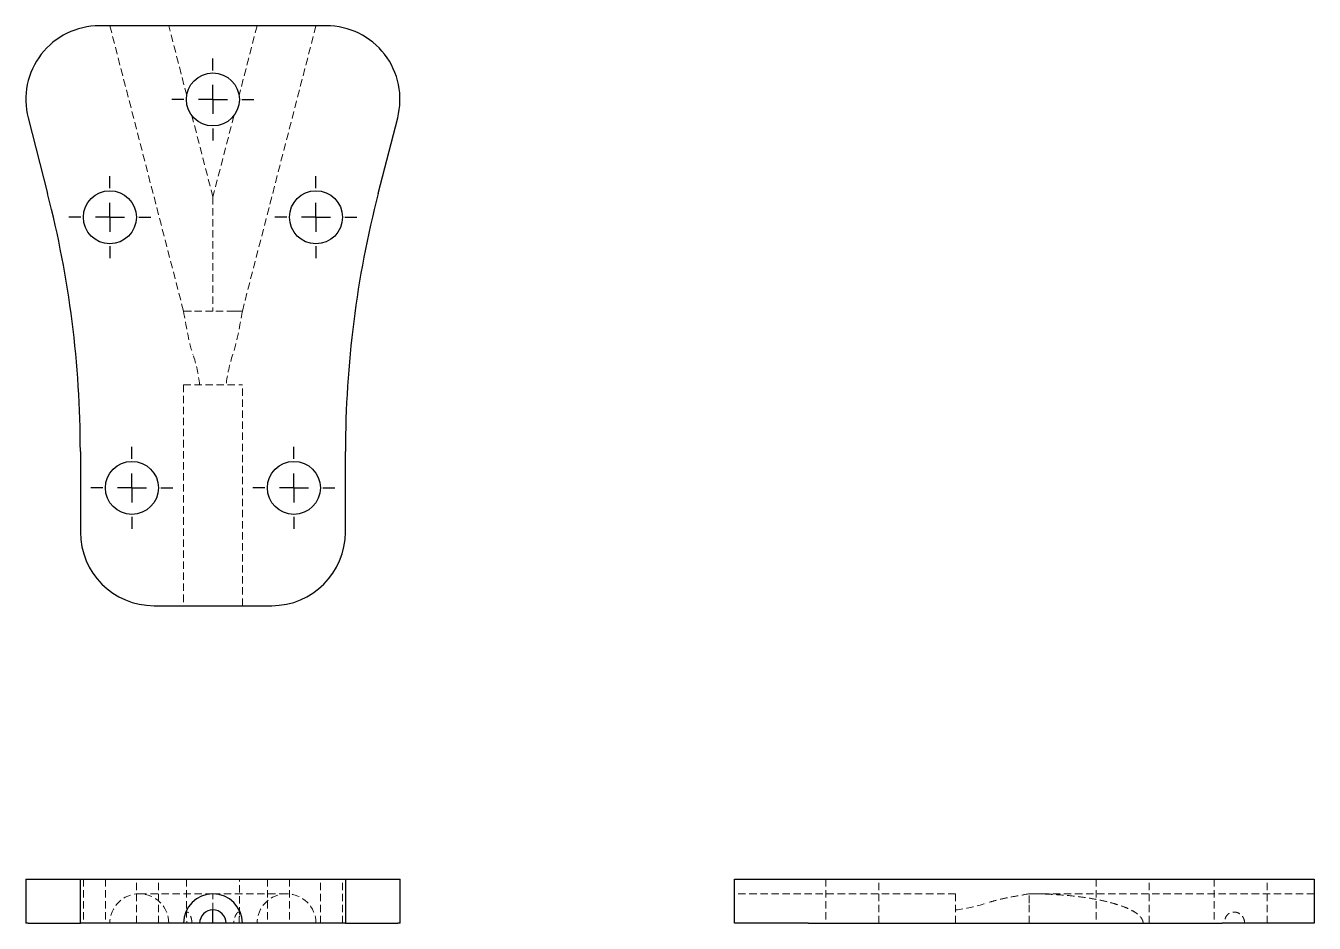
# Model space of a CAD drawing. Header units: millimetres. Extents: x 51 to 273, y 53 to 208.
import ezdxf

# ---------------------------------------------------------------- set-up
doc = ezdxf.new("R2010")
doc.units = ezdxf.units.MM
doc.linetypes.add('HIDDEN', pattern=[1.905, 1.27, -0.635])
doc.layers.add('10', color=7, linetype='Continuous')

# ---------------------------------------------------------------- blocks, each defined once
blk = doc.blocks.new('SW_CENTERMARKSYMBOL_0')
at = {"layer": '10', "color": 0}
for p, q in [((0, 5), (0, 7.07)), ((0, 0), (0, 2.5)), ((-5, 0), (-7.07, 0)), ((0, 0), (-2.5, 0)), ((0, 0), (0, -2.5)), ((0, 0), (2.5, 0)), ((5, 0), (7.07, 0)), ((0, -5), (0, -7.07))]:
    blk.add_line(p, q, dxfattribs=at)
blk = doc.blocks.new('SW_CENTERMARKSYMBOL_1')
at = {"layer": '10', "color": 0}
for p, q in [((0, 5), (0, 7.07)), ((0, 0), (0, 2.5)), ((-5, 0), (-7.07, 0)), ((0, 0), (-2.5, 0)), ((0, 0), (0, -2.5)), ((0, 0), (2.5, 0)), ((5, 0), (7.07, 0)), ((0, -5), (0, -7.07))]:
    blk.add_line(p, q, dxfattribs=at)
blk = doc.blocks.new('SW_CENTERMARKSYMBOL_2')
at = {"layer": '10', "color": 0}
for p, q in [((0, 5), (0, 7.07)), ((0, 0), (0, 2.5)), ((-5, 0), (-7.07, 0)), ((0, 0), (-2.5, 0)), ((0, 0), (0, -2.5)), ((0, 0), (2.5, 0)), ((5, 0), (7.07, 0)), ((0, -5), (0, -7.07))]:
    blk.add_line(p, q, dxfattribs=at)
blk = doc.blocks.new('SW_CENTERMARKSYMBOL_3')
at = {"layer": '10', "color": 0}
for p, q in [((0, 5), (0, 7.07)), ((0, 0), (0, 2.5)), ((-5, 0), (-7.07, 0)), ((0, 0), (-2.5, 0)), ((0, 0), (0, -2.5)), ((0, 0), (2.5, 0)), ((5, 0), (7.07, 0)), ((0, -5), (0, -7.07))]:
    blk.add_line(p, q, dxfattribs=at)
blk = doc.blocks.new('SW_CENTERMARKSYMBOL_4')
at = {"layer": '10', "color": 0}
for p, q in [((0, 5), (0, 7.07)), ((0, 0), (0, 2.5)), ((-5, 0), (-7.07, 0)), ((0, 0), (-2.5, 0)), ((0, 0), (0, -2.5)), ((0, 0), (2.5, 0)), ((5, 0), (7.07, 0)), ((0, -5), (0, -7.07))]:
    blk.add_line(p, q, dxfattribs=at)

msp = doc.modelspace()

# ---------------------------------------------------------------- linework, layer by layer
at = {"color": 7, "linetype": 'Continuous', "lineweight": 25}
for p, q in [((102.58, 208), (63.42, 208)), ((51.12, 192.12), (54.49, 179.06)), ((111.51, 179.06), (114.88, 192.12)), ((60.14, 134.61), (60.14, 120.7)), ((105.86, 120.7), (105.86, 134.61)), ((72.84, 108), (93.16, 108)), ((50.71, 60.87), (50.71, 53.25)), ((50.71, 60.87), (51.12, 60.87)), ((51.12, 60.87), (54.49, 60.87)), ((54.49, 60.87), (60.14, 60.87)), ((60.14, 53.25), (60.14, 60.87)), ((60.14, 60.87), (72.84, 60.87)), ((72.84, 60.87), (93.16, 60.87)), ((93.16, 60.87), (105.86, 60.87)), ((105.86, 60.87), (105.86, 53.25)), ((105.86, 60.87), (111.51, 60.87)), ((111.51, 60.87), (114.88, 60.87)), ((114.88, 60.87), (115.29, 60.87)), ((115.29, 53.25), (115.29, 60.87)), ((173, 53.25), (173, 60.87)), ((173, 60.87), (185.7, 60.87)), ((185.7, 60.87), (199.61, 60.87)), ((199.61, 60.87), (244.06, 60.87)), ((244.06, 60.87), (257.12, 60.87)), ((257.12, 60.87), (273, 60.87)), ((273, 60.87), (273, 53.25)), ((51.12, 53.25), (50.71, 53.25)), ((51.12, 53.25), (54.49, 53.25)), ((54.49, 53.25), (60.14, 53.25)), ((72.84, 53.25), (60.14, 53.25)), ((77.92, 53.25), (72.84, 53.25)), ((80.71, 53.25), (77.92, 53.25)), ((83, 53.25), (80.71, 53.25)), ((85.29, 53.25), (83, 53.25)), ((88.08, 53.25), (85.29, 53.25)), ((93.16, 53.25), (88.08, 53.25)), ((105.86, 53.25), (93.16, 53.25)), ((105.86, 53.25), (111.51, 53.25)), ((111.51, 53.25), (114.88, 53.25)), ((115.29, 53.25), (114.88, 53.25)), ((185.7, 53.25), (173, 53.25)), ((185.7, 53.25), (199.61, 53.25)), ((199.61, 53.25), (244.06, 53.25)), ((244.06, 53.25), (257.12, 53.25)), ((273, 53.25), (257.12, 53.25))]:
    msp.add_line(p, q, dxfattribs=at)
at = {"color": 7, "linetype": 'HIDDEN', "lineweight": 18}
for p, q in [((65.22, 208), (77.92, 158.81)), ((78.48, 195.99), (75.38, 208)), ((90.62, 208), (87.52, 195.99)), ((88.08, 158.81), (100.78, 208)), ((83, 178.48), (79.38, 192.5)), ((86.62, 192.5), (83, 178.48)), ((79.3, 158.81), (77.92, 158.81)), ((86.7, 158.81), (83, 158.81)), ((77.92, 146.1), (77.92, 108)), ((77.92, 146.1), (88.08, 146.1)), ((88.08, 108), (88.08, 146.1)), ((60.65, 60.87), (60.65, 53.25)), ((64.46, 60.87), (64.46, 53.25)), ((69.79, 53.25), (69.79, 60.87)), ((73.6, 53.25), (73.6, 60.87)), ((78.43, 60.87), (78.43, 54.75)), ((87.57, 54.73), (87.57, 60.87)), ((92.4, 60.87), (92.4, 53.25)), ((96.21, 60.87), (96.21, 53.25)), ((101.54, 53.25), (101.54, 60.87)), ((105.35, 53.25), (105.35, 60.87)), ((188.75, 60.87), (188.75, 53.25)), ((197.9, 53.25), (197.9, 60.87)), ((235.4, 60.87), (235.4, 53.25)), ((244.55, 53.25), (244.55, 60.87)), ((255.73, 60.87), (255.73, 53.25)), ((264.87, 53.25), (264.87, 60.87)), ((83, 58.33), (70.3, 58.33)), ((95.7, 58.33), (83, 58.33)), ((211.1, 58.33), (173, 58.33)), ((211.1, 58.33), (211.1, 53.25)), ((223.81, 56.73), (223.81, 58.33)), ((273, 58.33), (223.81, 58.33))]:
    msp.add_line(p, q, dxfattribs=at)
at = {"color": 7, "linetype": 'Continuous', "lineweight": 25}
for centre in [(83, 195.3), (65.22, 174.98), (100.78, 174.98), (69.03, 128.32), (96.97, 128.32)]:
    msp.add_circle(centre, 4.57, dxfattribs=at)
for centre, radius, start, end in [((63.42, 195.3), 12.7, 90, 194.4775), ((102.58, 195.3), 12.7, 345.5225, 90), ((-117.69, 134.61), 177.82, 0, 14.4775), ((283.69, 134.61), 177.82, 165.5225, 180), ((72.84, 120.7), 12.7, 180, 270), ((93.16, 120.7), 12.7, 270, 0), ((83, 53.25), 5.08, 0, 180), ((83, 53.25), 2.29, 0, 180)]:
    msp.add_arc(centre, radius, start, end, dxfattribs=at)
at = {"color": 7, "linetype": 'HIDDEN', "lineweight": 18}
for centre, radius, start, end in [((55.47, 143.29), 25.4, 6.3638, 18.478), ((110.53, 143.29), 25.4, 161.522, 173.6362), ((70.3, 53.25), 5.08, 0, 180), ((95.7, 53.25), 5.08, 0, 180), ((208.29, 80.78), 25.4, 276.3638, 288.478)]:
    msp.add_arc(centre, radius, start, end, dxfattribs=at)
for points, knots in [([(83, 178.48), (83, 178.48), (83, 178.48), (83, 178.47), (83, 178.44), (83, 178.41), (83, 178.37), (83, 178.32), (83, 178.26), (83, 178.19), (83, 178.12), (83, 178.03), (83, 177.83), (83, 177.46), (83, 176.75), (83, 175.74), (83, 174.44), (83, 172.93), (83, 171.22), (83, 169.2), (83, 166.79), (83, 164.72), (83, 163.04), (83, 161.83), (83, 160.4), (83, 159.36), (83, 158.81)], [0, 0, 0, 0, 0.005099, 0.010256, 0.015503, 0.020866, 0.026372, 0.032045, 0.037905, 0.043974, 0.050267, 0.056802, 0.063592, 0.092586, 0.126792, 0.183413, 0.252505, 0.323244, 0.406116, 0.501191, 0.614799, 0.750227, 0.796343, 0.853347, 0.92123, 1, 1, 1, 1]), ([(83, 158.81), (82.63, 158.81), (82.27, 158.81), (81.56, 158.81), (81.22, 158.81), (80.59, 158.81), (80.29, 158.81), (79.75, 158.81), (79.51, 158.81), (79.3, 158.81)], [0, 0, 0, 0, 0.25, 0.25, 0.5, 0.5, 0.75, 0.75, 1, 1, 1, 1]), ([(88.08, 158.81), (88.08, 158.81), (88.06, 158.81), (87.98, 158.81), (87.91, 158.81), (87.71, 158.81), (87.57, 158.81), (87.2, 158.81), (86.98, 158.81), (86.7, 158.81)], [0, 0, 0, 0, 0.25, 0.25, 0.5, 0.5, 0.75, 0.75, 1, 1, 1, 1]), ([(83, 55.52), (83, 55.54), (83, 55.67), (83, 55.88), (83, 56.17), (83, 56.4), (83, 56.6), (83, 56.77), (83, 56.91), (83, 57.05), (83, 57.18), (83, 57.31), (83, 57.43), (83, 57.55), (83, 57.68), (83, 57.8), (83, 57.92), (83, 58.02), (83, 58.11), (83, 58.19), (83, 58.26), (83, 58.32), (83, 58.32), (83, 58.33)], [0, 0, 0, 0, 0.005238, 0.04543, 0.090253, 0.131946, 0.166346, 0.203264, 0.234043, 0.266384, 0.300291, 0.335765, 0.372811, 0.41143, 0.458467, 0.509091, 0.563303, 0.621103, 0.682495, 0.729805, 0.802192, 0.892256, 1, 1, 1, 1]), ([(223.81, 58.33), (223.11, 58.2), (221.7, 57.95), (219.75, 57.59), (217.95, 57.18), (216.88, 56.85), (216.34, 56.69)], [0, 0, 0, 0, 0.278665, 0.559486, 0.780099, 1, 1, 1, 1]), ([(243.48, 53.25), (243.48, 53.28), (243.48, 53.36), (243.47, 53.47), (243.44, 53.57), (243.41, 53.68), (243.37, 53.79), (243.32, 53.9), (243.26, 54.01), (243.19, 54.12), (243.12, 54.23), (243.03, 54.34), (242.83, 54.56), (242.46, 54.89), (241.75, 55.36), (240.74, 55.86), (239.44, 56.35), (237.93, 56.8), (236.22, 57.21), (234.2, 57.58), (231.79, 57.91), (229.72, 58.1), (228.04, 58.21), (226.83, 58.27), (225.4, 58.32), (224.36, 58.33), (223.81, 58.33)], [0, 0, 0, 0, 0.005099, 0.010256, 0.015503, 0.020866, 0.026372, 0.032045, 0.037905, 0.043974, 0.050267, 0.056802, 0.063592, 0.092586, 0.126792, 0.183413, 0.252505, 0.323244, 0.406116, 0.501191, 0.614799, 0.750227, 0.796343, 0.853347, 0.92123, 1, 1, 1, 1]), ([(223.81, 53.25), (223.81, 53.49), (223.81, 53.75), (223.81, 54.3), (223.81, 54.59), (223.81, 55.19), (223.81, 55.5), (223.81, 56.13), (223.81, 56.44), (223.81, 56.73)], [0, 0, 0, 0, 0.25, 0.25, 0.5, 0.5, 0.75, 0.75, 1, 1, 1, 1]), ([(79.38, 53.25), (79.38, 53.5), (79.35, 53.74), (79.27, 54.09), (79.24, 54.2), (79.17, 54.41), (79.13, 54.51), (79.04, 54.69), (79, 54.77), (78.9, 54.92), (78.85, 54.98), (78.72, 55.13), (78.64, 55.18), (78.54, 55.18), (78.52, 55.17), (78.47, 55.12), (78.46, 55.08), (78.44, 54.98), (78.43, 54.92), (78.43, 54.78), (78.43, 54.7), (78.43, 54.51), (78.44, 54.42), (78.45, 54.21), (78.46, 54.09), (78.47, 53.75), (78.48, 53.5), (78.48, 53.25)], [0, 0, 0, 0, 0.125, 0.125, 0.1875, 0.1875, 0.25, 0.25, 0.3125, 0.3125, 0.375, 0.375, 0.5, 0.5, 0.5625, 0.5625, 0.625, 0.625, 0.6875, 0.6875, 0.75, 0.75, 0.8125, 0.8125, 0.875, 0.875, 1, 1, 1, 1]), ([(87.52, 53.25), (87.52, 53.5), (87.53, 53.74), (87.54, 54.09), (87.55, 54.2), (87.56, 54.41), (87.57, 54.51), (87.57, 54.69), (87.57, 54.77), (87.57, 54.92), (87.56, 54.98), (87.53, 55.13), (87.49, 55.18), (87.4, 55.18), (87.36, 55.17), (87.28, 55.12), (87.24, 55.08), (87.15, 54.98), (87.1, 54.92), (87.01, 54.78), (86.96, 54.7), (86.87, 54.51), (86.83, 54.42), (86.76, 54.21), (86.73, 54.09), (86.65, 53.75), (86.62, 53.5), (86.62, 53.25)], [0, 0, 0, 0, 0.125, 0.125, 0.1875, 0.1875, 0.25, 0.25, 0.3125, 0.3125, 0.375, 0.375, 0.5, 0.5, 0.5625, 0.5625, 0.625, 0.625, 0.6875, 0.6875, 0.75, 0.75, 0.8125, 0.8125, 0.875, 0.875, 1, 1, 1, 1]), ([(260.99, 53.25), (260.99, 53.5), (260.95, 53.74), (260.81, 54.09), (260.76, 54.2), (260.63, 54.41), (260.55, 54.51), (260.39, 54.69), (260.29, 54.77), (260.09, 54.92), (259.98, 54.98), (259.64, 55.13), (259.4, 55.18), (259.04, 55.18), (258.92, 55.17), (258.69, 55.12), (258.58, 55.08), (258.37, 54.98), (258.27, 54.92), (258.09, 54.78), (258.01, 54.7), (257.87, 54.51), (257.8, 54.42), (257.69, 54.21), (257.65, 54.09), (257.54, 53.75), (257.5, 53.5), (257.5, 53.25)], [0, 0, 0, 0, 0.125, 0.125, 0.1875, 0.1875, 0.25, 0.25, 0.3125, 0.3125, 0.375, 0.375, 0.5, 0.5, 0.5625, 0.5625, 0.625, 0.625, 0.6875, 0.6875, 0.75, 0.75, 0.8125, 0.8125, 0.875, 0.875, 1, 1, 1, 1])]:
    msp.add_open_spline(points, degree=3, knots=knots, dxfattribs=at)
for points in [[(77.92, 158.81), (78.38, 156.33), (78.75, 153.76), (79.56, 151.34)], [(88.08, 158.81), (87.62, 156.33), (87.25, 153.76), (86.44, 151.34)]]:
    msp.add_open_spline(points, degree=3, dxfattribs=at)
at = {"color": 7, "linetype": 'Continuous', "lineweight": 25}
msp.add_open_spline([(83, 53.25), (83, 53.35), (83, 53.55), (83, 53.82), (83, 54.05), (83, 54.25), (83, 54.45), (83, 54.66), (83, 54.86), (83, 55.07), (83, 55.29), (83, 55.44), (83, 55.52)], degree=3, knots=[0, 0, 0, 0, 0.092796, 0.191016, 0.261248, 0.336187, 0.416493, 0.507523, 0.606715, 0.714459, 0.831056, 1, 1, 1, 1], dxfattribs=at)

# ---------------------------------------------------------------- block references
at = {"layer": '10'}
for name, p in [('SW_CENTERMARKSYMBOL_4', (83, 195.3)), ('SW_CENTERMARKSYMBOL_3', (65.22, 174.98)), ('SW_CENTERMARKSYMBOL_2', (100.78, 174.98)), ('SW_CENTERMARKSYMBOL_0', (69.03, 128.32)), ('SW_CENTERMARKSYMBOL_1', (96.97, 128.32))]:
    msp.add_blockref(name, p, dxfattribs=at)

doc.saveas('drawing.dxf')
